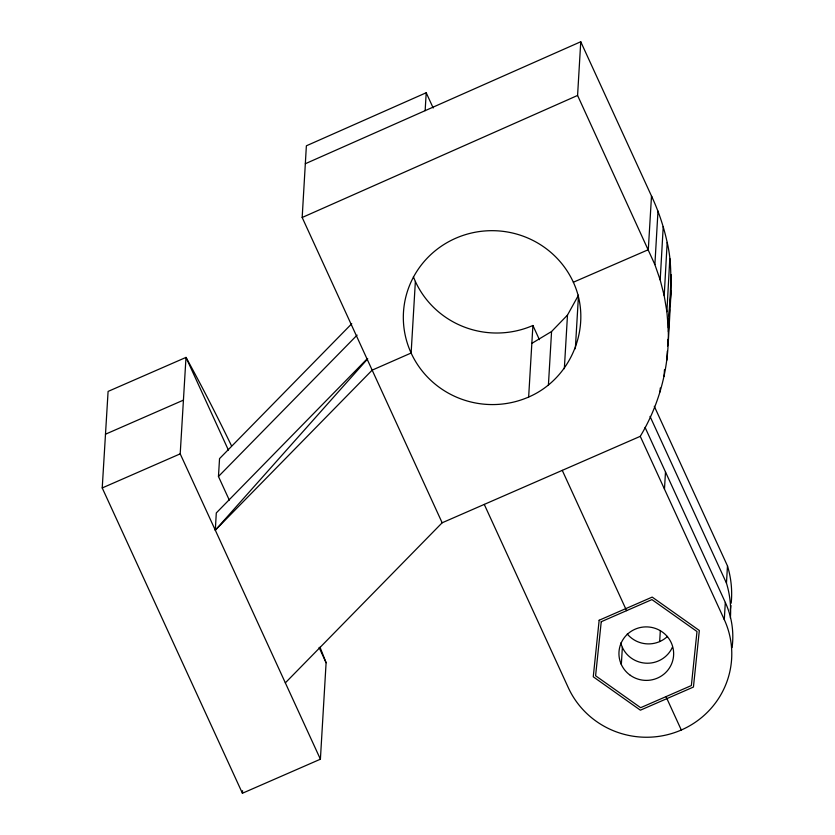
<?xml version="1.0" encoding="UTF-8"?>
<svg xmlns="http://www.w3.org/2000/svg" width="835" height="835" viewBox="0 0 835 835"><rect width="100%" height="100%" fill="white"/><g stroke="black" fill="none" stroke-linecap="round" stroke-linejoin="round"><path stroke-width="1.25" d="M442.153 522.783L640.268 436.329C659.807 403.848 669.68 365.751 668.219 327.863C669.378 299.4 673.918 270.561 667.175 242.421C663.721 226.421 658.45 210.858 651.498 196.037L580.753 41.75L305.328 163.723L302.176 217.486L442.153 522.783L285.34 682.863L320.4 759.203L242.411 793.25L102.225 487.943L108.091 391.417L185.996 357.411A308.877 29.966 66.4 0 1 231.483 445.765M668.198 344.062L671.1 290.904L671.131 274.684M666.831 360.219L667.322 351.138M667.603 345.94L667.958 339.459M668.386 331.672L668.814 323.886M669.242 316.11L669.597 309.618M668.219 327.863L666.883 311.705L664.201 295.705L667.175 242.421M660.057 391.897L660.276 387.993M666.883 311.705L669.816 258.495M664.107 376.188L664.462 369.696M285.34 682.863L215.305 530.183L216.296 512.94L367.463 358.528M664.201 295.705L660.193 279.965L654.88 264.601L657.99 211.088M660.193 279.965L663.23 226.588M415.371 281.458L411.123 353.028A88.917 86.944 3.4 0 1 455.827 238.205A88.917 86.944 3.4 0 1 573.353 282.23C593.215 325.201 571.871 378.443 528.649 397.042A88.917 86.944 3.4 0 1 411.123 353.028L372.17 370.135L215.305 530.183L180.203 453.854L185.996 357.411L228.404 450.107M242.411 793.25L242.567 790.672M305.328 163.723L306.372 145.801L426.205 92.748L433.188 107.997M320.4 759.203L326.099 662.729A308.877 29.966 66.4 0 0 320.014 647.229M425.151 110.669L426.205 92.748M528.649 397.042L532.907 325.483A88.917 86.944 3.4 0 1 413.398 276.802M548.407 385.175L551.57 331.516L567.487 315.077L578.498 295.162M654.88 264.601L577.58 95.451L580.753 41.75M564.335 368.705L567.487 315.077M575.346 348.748L578.352 297.709M621.334 664.535L622.357 647.365M664.472 489.122L665.495 471.952M659.671 641.583L660.328 630.54M484.269 504.413L568.301 687.685A85.504 83.604 3.4 0 0 681.308 730.009A85.504 83.604 3.4 0 0 724.289 619.612L725.312 602.432L645.048 427.363M730.375 618.025A99.323 97.111 3.4 0 0 726.46 583.112L727.483 565.932L654.296 406.301M229.312 500.134L218.457 476.493L219.542 458.613L351.765 323.719M670.056 303.303L671.1 290.904M215.305 530.183L367.734 358.789M218.457 476.493L357.098 335.117M531.843 343.373L551.57 331.516M302.176 217.486L577.58 95.451M105.46 434.221L183.366 400.163M102.225 487.943L180.203 453.854M573.353 282.23L648.304 249.707L651.498 196.037L652.02 198.563M319.095 647.459L326.099 662.729M650.027 416.383L726.46 583.112M640.268 436.329L724.289 619.612M532.907 325.483L539.41 339.668M562.268 470.366L626.584 610.656M666.006 696.63L681.308 730.009M672.446 647.125A27.357 26.751 3.4 0 1 645.131 663.136A27.357 26.751 3.4 0 1 620.791 642.95M725.312 602.432A85.504 83.604 3.4 0 1 732.086 647.584M667.52 636.395A27.357 26.751 3.4 0 1 627.252 633.995M730.928 605.542A99.323 97.111 3.4 0 1 730.228 610.197M727.483 565.932A99.323 97.111 3.4 0 1 731.189 603.204M599.154 620.248L593.257 676.788L640.393 710.188L693.436 687.048L699.333 630.498L652.198 597.098L599.154 620.248M601.242 621.72L595.595 675.765L640.654 707.694L691.359 685.566L696.995 631.521L651.937 599.593L601.242 621.72M630.289 675.296A27.357 26.751 3.4 0 0 673.511 656.435A27.357 26.751 3.4 0 0 635.091 629.204A27.357 26.751 3.4 0 0 630.289 675.296"/></g></svg>
